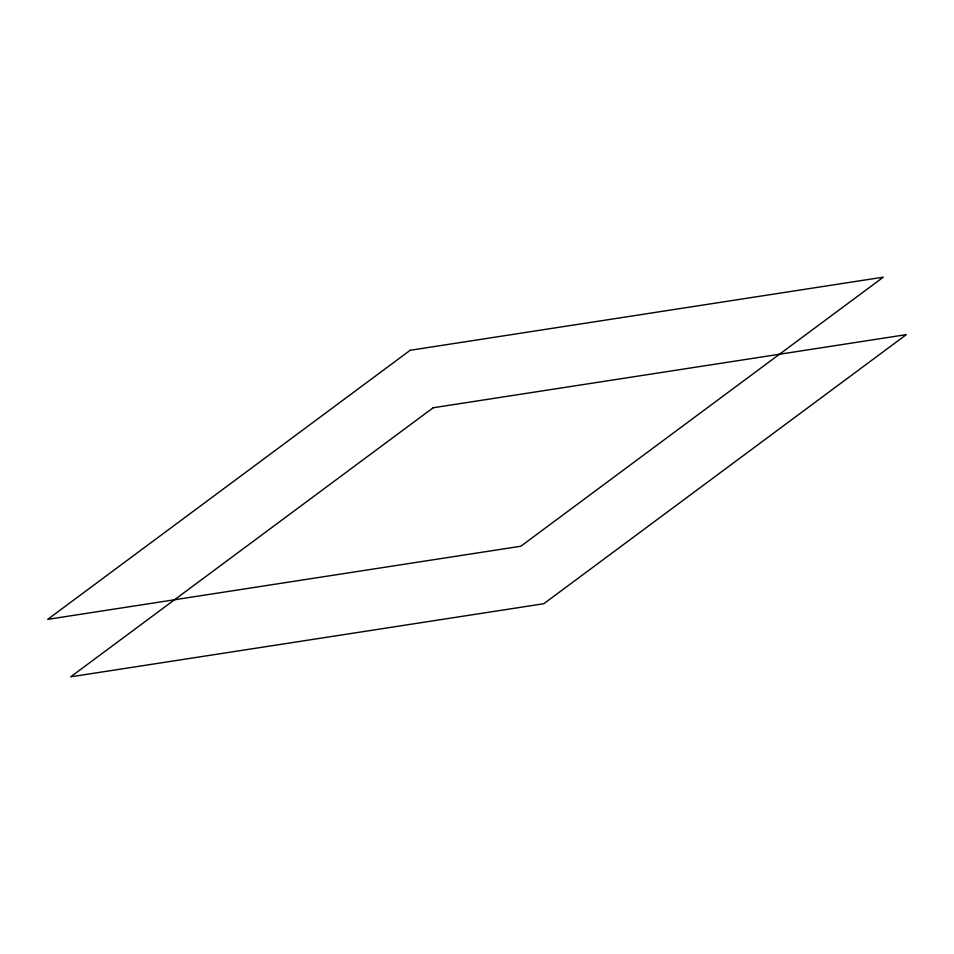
<?xml version="1.0" encoding="UTF-8"?>
<svg xmlns="http://www.w3.org/2000/svg" width="954" height="954" viewBox="0 0 954 954"><rect width="100%" height="100%" fill="white"/><g stroke="black" fill="none" stroke-linecap="round" stroke-linejoin="round"><path stroke-width="1.43" d="M410.184 350.285L47.7 619.361L520.824 546.237L883.309 277.173L410.184 350.285M433.176 407.763L70.691 676.827L543.816 603.715L906.3 334.639L433.176 407.763"/></g></svg>
